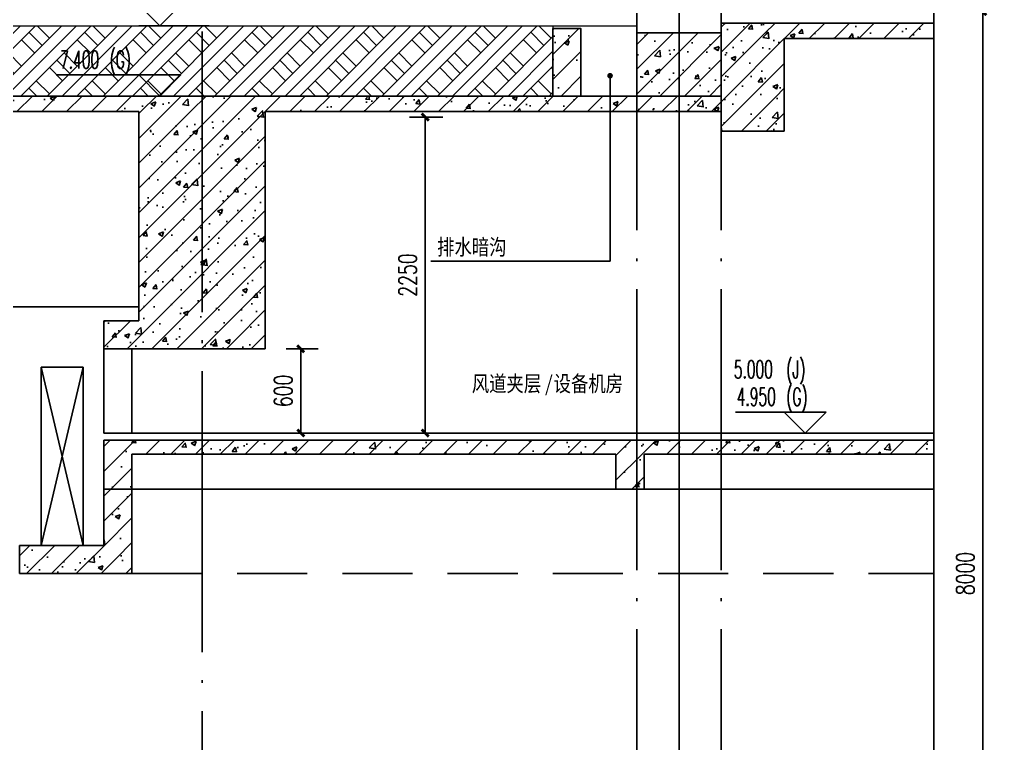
# Model space of a CAD drawing. Header units: millimetres. Extents: x 434053 to 1059003, y -2417481 to 936527.
# Drawn here: x 558464 to 565453, y -2249745 to -2244592 of the extents above; entities that cross this region are included whole.
import ezdxf

# ---------------------------------------------------------------- set-up
doc = ezdxf.new("R2010")
doc.units = ezdxf.units.MM
doc.header["$LTSCALE"] = 1000
doc.header["$MEASUREMENT"] = 0
for name, pattern in [('ACAD_ISO02W100', [15, 12, -3]), ('DASHED2', [0.375, 0.25, -0.125]), ('DOTE', [2.42, 2, -0.2, 0.02, -0.2])]:
    doc.linetypes.add(name, pattern=pattern)
doc.layers.get('Defpoints').update_dxf_attribs({"color": 6})
for name, color, linetype in [('A-ANNO-DIMS', 3, 'Continuous'), ('A-ANNO-ELEV', 3, 'Continuous'), ('A-AXIS', 16, 'DOTE'), ('A-FLOR-STRS', 2, 'Continuous'), ('AXIS', 3, 'Continuous'), ('DIM_ELEV', 3, 'Continuous'), ('DIM_LEAD', 3, 'Continuous'), ('DOTE', 16, 'DOTE'), ('EXTRUSION-V', 141, 'Continuous'), ('PUB_DIM', 83, 'Continuous'), ('PUB_HATCH', 8, 'Continuous'), ('PUB_TEXT', 7, 'Continuous'), ('WALL', 5, 'Continuous'), ('投影线', 6, 'ACAD_ISO02W100')]:
    doc.layers.add(name, color=color, linetype=linetype)
doc.layers.add('A-ANNO-TEXT', color=7, linetype='Continuous', lineweight=25)
doc.layers.add('A-DETL-0001', color=4, linetype='Continuous', lineweight=15)
doc.styles.add('_TCH_DIM', font='SIMPLEX.shx', dxfattribs={"width": 0.8, "height": 3, "bigfont": 'GBCBIG.shx'})
doc.styles.add('_TCH_DIM_T3', font='SIMPLEX', dxfattribs={"width": 0.705882, "bigfont": 'GBCBIG'})
doc.styles.add('TITXV', font='', dxfattribs={"width": 0.8})
doc.styles.add('宋体', font='', dxfattribs={"width": 0.8})
doc.styles.get('TITXV').set_extended_font_data('SimSun')
doc.styles.get('宋体').set_extended_font_data('SimSun')
doc.dimstyles.new('_TCH_ARCH&&50', dxfattribs={"dimtxt": 127.5, "dimasz": 50, "dimexe": 125, "dimexo": 150, "dimgap": 61.25, "dimtad": 1, "dimdec": 0, "dimzin": 0, "dimdsep": 46, "dimtxsty": '_TCH_DIM_T3', "dimblk": 'ARCHTICK', "dimcen": 0.09, "dimclrt": 7, "dimazin": 2, "dimtfac": 1, "dimtdec": 0, "dimtix": 1, "dimtmove": 2, "dimatfit": 3, "dimfxl": 1, "dimtolj": 1, "dimtzin": 0, "dimarcsym": 0})
pattern_1 = [(45, (-1713816.56, -1462982.77), (-88.3883476, 88.3883476), []), (50, (-1713816.56, -1462982.77), (358.63009, -31.376067), [37.5, -412.5]), (355, (-1713816.56, -1462982.77), (-69.375667, 376.096067), [30, -330]), (100.4514, (-1713786.68, -1462985.4), (289.25469, 344.71977), [31.870095, -350.571056]), (46.1842, (-1713816.56, -1462882.77), (533.620524, -82.75951), [56.25, -618.75]), (96.6356, (-1713772.1, -1462889.67), (467.33135, 487.05894), [47.80514, -525.8565]), (351.1842, (-1713816.56, -1462882.77), (467.33097, 487.0593), [45, -495]), (21, (-1713766.56, -1462907.77), (298.453526, -201.309445), [37.5, -412.5]), (326, (-1713766.56, -1462907.77), (121.657666, 362.57502), [30, -330]), (71.4514, (-1713741.7, -1462924.55), (420.111314, 161.26525), [31.870095, -350.571056]), (37.5, (-1713816.56, -1462982.77), (6.079928, 166.446927), [0, -326, 0, -335, 0, -331.25]), (7.5, (-1713816.56, -1462982.77), (131.534769, 197.205856), [0, -191, 0, -318.5, 0, -126.25]), (327.5, (-1713928.06, -1462982.77), (266.911218, -11.277436), [0, -125, 0, -390, 0, -517.5]), (317.5, (-1713978.06, -1462982.77), (291.593085, 50.052491), [0, -162.5, 0, -259, 0, -367.5])]

# ---------------------------------------------------------------- blocks, each defined once
blk = doc.blocks.new('A$C10057B61')
at = {"layer": 'EXTRUSION-V'}
blk.add_lwpolyline([(15918.9, 2369.6), (16218.9, 2369.6), (16218.9, 2219.6), (15918.9, 2219.6)], close=True, dxfattribs=at)
blk = doc.blocks.new('_ArchTick')
at = {"color": 0, "linetype": 'ByBlock', "const_width": 0.4}
blk.add_lwpolyline([(-0.5, -0.5), (0.5, 0.5)], dxfattribs=at)
blk = doc.blocks.new('*D982')
at = {"layer": 'Defpoints', "color": 0, "transparency": 16777216}
for p in [(565042, -2244535.7), (565328.5, -2244535.7), (565042, -2252535.7)]:
    blk.add_point(p, dxfattribs=at)
at = {"layer": 'PUB_DIM', "color": 0, "lineweight": -2, "transparency": 16777216}
for p, q in [((565192, -2244535.7), (565453.5, -2244535.7)), ((565328.5, -2252535.7), (565328.5, -2244535.7)), ((565192, -2252535.7), (565453.5, -2252535.7))]:
    blk.add_line(p, q, dxfattribs=at)
at = {"layer": 'PUB_DIM', "color": 0, "lineweight": -2, "transparency": 16777216, "xscale": 50, "yscale": 50, "zscale": 50}
for p, rotation in [((565328.5, -2244535.7), 90), ((565328.5, -2252535.7), 270)]:
    blk.add_blockref('_ArchTick', p, dxfattribs=dict(at, rotation=rotation))
at = {"layer": 'PUB_DIM', "color": 7, "transparency": 16777216, "insert": (565203.5, -2248535.7), "char_height": 127.5, "attachment_point": 5, "rotation": 90, "style": '_TCH_DIM_T3'}
blk.add_mtext('\\A1;8000', dxfattribs=at)
blk = doc.blocks.new('*D998')
at = {"layer": 'A-ANNO-DIMS', "color": 0, "lineweight": -2, "transparency": 16777216}
for p, q in [((560363.7, -2246935.7), (560592.6, -2246935.7)), ((560467.6, -2247535.7), (560467.6, -2246935.7)), ((560363.7, -2247535.7), (560592.6, -2247535.7))]:
    blk.add_line(p, q, dxfattribs=at)
at = {"layer": 'Defpoints', "color": 0, "transparency": 16777216}
for p in [(560213.7, -2246935.7), (560467.6, -2246935.7), (560213.7, -2247535.7)]:
    blk.add_point(p, dxfattribs=at)
at = {"layer": 'A-ANNO-DIMS', "color": 0, "lineweight": -2, "transparency": 16777216, "xscale": 50, "yscale": 50, "zscale": 50}
for p, rotation in [((560467.6, -2246935.7), 90), ((560467.6, -2247535.7), 270)]:
    blk.add_blockref('_ArchTick', p, dxfattribs=dict(at, rotation=rotation))
at = {"layer": 'A-ANNO-DIMS', "color": 7, "transparency": 16777216, "insert": (560342.6, -2247235.7), "char_height": 127.5, "attachment_point": 5, "rotation": 90, "style": '_TCH_DIM_T3'}
blk.add_mtext('\\A1;600', dxfattribs=at)
blk = doc.blocks.new('*D999')
at = {"layer": 'A-ANNO-DIMS', "color": 0, "lineweight": -2, "transparency": 16777216}
for p, q in [((561242.5, -2245285.7), (561479.6, -2245285.7)), ((561354.6, -2247535.7), (561354.6, -2245285.7)), ((561242.5, -2247535.7), (561479.6, -2247535.7))]:
    blk.add_line(p, q, dxfattribs=at)
at = {"layer": 'Defpoints', "color": 0, "transparency": 16777216}
for p in [(561092.5, -2245285.7), (561354.6, -2245285.7), (561092.5, -2247535.7)]:
    blk.add_point(p, dxfattribs=at)
at = {"layer": 'A-ANNO-DIMS', "color": 0, "lineweight": -2, "transparency": 16777216, "xscale": 50, "yscale": 50, "zscale": 50}
for p, rotation in [((561354.6, -2245285.7), 90), ((561354.6, -2247535.7), 270)]:
    blk.add_blockref('_ArchTick', p, dxfattribs=dict(at, rotation=rotation))
at = {"layer": 'A-ANNO-DIMS', "color": 7, "transparency": 16777216, "insert": (561229.6, -2246410.7), "char_height": 127.5, "attachment_point": 5, "rotation": 90, "style": '_TCH_DIM_T3'}
blk.add_mtext('\\A1;2250', dxfattribs=at)

msp = doc.modelspace()

# ---------------------------------------------------------------- hatches: boundary and pattern name
at = {"layer": 'A-DETL-0001'}
h = msp.add_hatch(dxfattribs=at)
h.set_pattern_fill('夯实土壤', color=8, scale=50)
h.set_pattern_definition([(45, (-1751679.3, -1474082.77), (-198.697006, 198.697006), []), (45, (-1751574.3, -1474082.77), (-198.697006, 198.697006), []), (45, (-1751469.3, -1474082.77), (-198.697006, 198.697006), []), (135, (-1751679.3, -1474082.77), (-198.697006, -198.697006), [132.5, -148.5]), (135, (-1751626.8, -1474030.27), (-198.697006, -198.697006), [132.5, -148.5]), (135, (-1751574.3, -1473977.77), (-198.697006, -198.697006), [132.5, -148.5])])
h.paths.add_polyline_path([(562263.8, -2244635.7), (562263.8, -2245135.7), (555263.7, -2245135.7), (555263.7, -2244635.7)])
at = {"layer": 'PUB_HATCH'}
h = msp.add_hatch(dxfattribs=at)
h.set_pattern_fill('钢筋混凝土', color=256, scale=50, style=0)
h.set_pattern_definition(pattern_1)
h.paths.add_polyline_path([(564979.8, -2244615.7), (563463.7, -2244615.7), (563913.7, -2244725.7), (564979.8, -2244725.7)])
h = msp.add_hatch(dxfattribs=at)
h.set_pattern_fill('钢筋混凝土', color=256, scale=50, style=0)
h.set_pattern_definition(pattern_1)
h.paths.add_polyline_path([(563613.7, -2245172.3), (563913.7, -2245135.7), (563913.7, -2244725.7), (563463.7, -2244615.7), (563463.7, -2245135.7)])
h = msp.add_hatch(dxfattribs=at)
h.set_pattern_fill('钢筋混凝土', color=256, scale=50, style=0)
h.set_pattern_definition([(45, (-1752438.28, -1474082.77), (-88.3883476, 88.3883476), []), (50, (-1752438.28, -1474082.77), (358.63009, -31.376067), [37.5, -412.5]), (355, (-1752438.28, -1474082.77), (-69.375667, 376.096067), [30, -330]), (100.4514, (-1752408.4, -1474085.4), (289.25469, 344.71977), [31.870095, -350.571056]), (46.1842, (-1752438.3, -1473982.77), (533.620524, -82.75951), [56.25, -618.75]), (96.6356, (-1752393.8, -1473989.67), (467.33135, 487.05894), [47.80514, -525.8565]), (351.1842, (-1752438.3, -1473982.77), (467.33097, 487.0593), [45, -495]), (21, (-1752388.28, -1474007.77), (298.453526, -201.309445), [37.5, -412.5]), (326, (-1752388.28, -1474007.77), (121.657666, 362.57502), [30, -330]), (71.4514, (-1752363.4, -1474024.55), (420.111314, 161.26525), [31.870095, -350.571056]), (37.5, (-1752438.28, -1474082.77), (6.0799277, 166.446927), [0, -326, 0, -335, 0, -331.25]), (7.5, (-1752438.28, -1474082.77), (131.534769, 197.205856), [0, -191, 0, -318.5, 0, -126.25]), (327.5, (-1752549.78, -1474082.77), (266.911218, -11.277436), [0, -125, 0, -390, 0, -517.5]), (317.5, (-1752599.78, -1474082.77), (291.593085, 50.052491), [0, -162.5, 0, -259, 0, -367.5])])
h.paths.add_polyline_path([(562263.8, -2244655.7), (562463.8, -2244655.7), (562463.8, -2245135.7), (562263.8, -2245135.7)])
h = msp.add_hatch(dxfattribs=at)
h.set_pattern_fill('钢筋混凝土', color=256, scale=50, style=0)
h.set_pattern_definition([(45, (-1752088.29, -1474082.77), (-88.3883476, 88.3883476), []), (50, (-1752088.3, -1474082.77), (358.63009, -31.376067), [37.5, -412.5]), (355, (-1752088.3, -1474082.77), (-69.375667, 376.096067), [30, -330]), (100.4514, (-1752058.4, -1474085.4), (289.25469, 344.71977), [31.870095, -350.571056]), (46.1842, (-1752088.3, -1473982.77), (533.620524, -82.75951), [56.25, -618.75]), (96.6356, (-1752043.8, -1473989.67), (467.33135, 487.05894), [47.80514, -525.8565]), (351.1842, (-1752088.3, -1473982.77), (467.33097, 487.0593), [45, -495]), (21, (-1752038.3, -1474007.77), (298.453526, -201.309445), [37.5, -412.5]), (326, (-1752038.3, -1474007.77), (121.657666, 362.57502), [30, -330]), (71.4514, (-1752013.4, -1474024.55), (420.111314, 161.26525), [31.870095, -350.571056]), (37.5, (-1752088.29, -1474082.77), (6.0799277, 166.446927), [0, -326, 0, -335, 0, -331.25]), (7.5, (-1752088.29, -1474082.77), (131.534769, 197.205856), [0, -191, 0, -318.5, 0, -126.25]), (327.5, (-1752199.79, -1474082.77), (266.911218, -11.277436), [0, -125, 0, -390, 0, -517.5]), (317.5, (-1752249.79, -1474082.77), (291.593085, 50.052491), [0, -162.5, 0, -259, 0, -367.5])])
h.paths.add_polyline_path([(562863.7, -2244685.7), (563463.7, -2244685.7), (563463.7, -2245135.7), (562863.7, -2245135.7)])
h = msp.add_hatch(dxfattribs=at)
h.set_pattern_fill('钢筋混凝土', color=256, scale=50, style=0)
h.set_pattern_definition(pattern_1)
h.paths.add_polyline_path([(559763.7, -2245209), (559763.7, -2245135.7), (558263.7, -2245135.7), (558263.7, -2245245.7), (559313.7, -2245245.7)])
h = msp.add_hatch(dxfattribs=at)
h.set_pattern_fill('钢筋混凝土', color=256, scale=50, style=0)
h.set_pattern_definition(pattern_1)
h.paths.add_polyline_path([(563613.7, -2245172.3), (563463.7, -2245135.7), (559763.7, -2245135.7), (559763.7, -2245209), (560213.7, -2245245.7), (563463.7, -2245245.7)])
h = msp.add_hatch(dxfattribs=at)
h.set_pattern_fill('钢筋混凝土', color=256, scale=50, style=0)
h.set_pattern_definition(pattern_1)
h.paths.add_polyline_path([(563913.7, -2245385.7), (563913.7, -2245135.7), (563613.7, -2245172.3), (563463.7, -2245245.7), (563463.7, -2245385.7)])
h = msp.add_hatch(dxfattribs=at)
h.set_pattern_fill('钢筋混凝土', color=256, scale=50, style=0)
h.set_pattern_definition(pattern_1)
h.paths.add_polyline_path([(559313.7, -2246735.7), (560213.7, -2246935.7), (560213.7, -2245245.7), (559763.7, -2245209), (559313.7, -2245245.7)])
h = msp.add_hatch(dxfattribs=at)
h.set_pattern_fill('钢筋混凝土', color=256, scale=50, style=0)
h.set_pattern_definition(pattern_1)
h.paths.add_polyline_path([(560213.7, -2246935.7), (559313.7, -2246735.7), (559063.7, -2246735.7), (559063.7, -2246935.7)])
h = msp.add_hatch(dxfattribs=at)
h.set_pattern_fill('钢筋混凝土', color=256, scale=50, style=0)
h.set_pattern_definition(pattern_1)
h.paths.add_polyline_path([(562780.4, -2247652.3), (562713.7, -2247585.7), (559063.7, -2247585.7), (559263.7, -2247685.7), (562713.7, -2247685.7)])
h = msp.add_hatch(dxfattribs=at)
h.set_pattern_fill('钢筋混凝土', color=256, scale=50, style=0)
h.set_pattern_definition(pattern_1)
h.paths.add_polyline_path([(559063.7, -2248335.7), (559263.7, -2248535.7), (559263.7, -2247685.7), (559063.7, -2247585.7)])
h = msp.add_hatch(dxfattribs=at)
h.set_pattern_fill('钢筋混凝土', color=256, scale=50, style=0)
h.set_pattern_definition(pattern_1)
h.paths.add_polyline_path([(564979.8, -2247585.7), (562713.7, -2247585.7), (562780.4, -2247652.3), (562913.7, -2247685.7), (564979.8, -2247685.7)])
h = msp.add_hatch(dxfattribs=at)
h.set_pattern_fill('钢筋混凝土', color=256, scale=50, style=0)
h.set_pattern_definition(pattern_1)
h.paths.add_polyline_path([(562913.7, -2247935.7), (562913.7, -2247685.7), (562780.4, -2247652.3), (562713.7, -2247685.7), (562713.7, -2247935.7)])
h = msp.add_hatch(dxfattribs=at)
h.set_pattern_fill('钢筋混凝土', color=256, scale=50, style=0)
h.set_pattern_definition(pattern_1)
h.paths.add_polyline_path([(559263.7, -2248535.7), (559063.7, -2248335.7), (558463.7, -2248335.7), (558463.7, -2248535.7)])

# ---------------------------------------------------------------- linework, layer by layer
at = {"layer": 'A-ANNO-ELEV'}
for p, q in [((564212.4, -2247385.7), (563566.6, -2247385.7)), ((564062.4, -2247535.7), (563912.4, -2247385.7)), ((564062.4, -2247535.7), (564212.4, -2247385.7))]:
    msp.add_line(p, q, dxfattribs=at)
at = {"layer": 'A-AXIS'}
for p, q in [((559763.7, -2253935.3), (559763.7, -2243625.6)), ((563163.7, -2253935.3), (563163.7, -2243625.6))]:
    msp.add_line(p, q, dxfattribs=at)
at = {"layer": 'A-DETL-0001', "color": 2}
msp.add_line((562263.8, -2244635.7), (562863.7, -2244635.7), dxfattribs=at)
msp.add_lwpolyline([(562263.8, -2244635.7), (562263.8, -2245135.7), (555263.7, -2245135.7), (555263.7, -2244635.7)], close=True, dxfattribs=at)
at = {"layer": 'A-FLOR-STRS'}
for p, q in [((559313.7, -2246635.7), (555263.7, -2246635.7)), ((559063.7, -2247535.7), (559063.7, -2246935.7)), ((559263.7, -2247535.7), (559263.7, -2246935.7)), ((558618.4, -2248335.7), (558916.1, -2247067.1)), ((558618.4, -2247067.1), (558916.1, -2248335.7)), ((564979.8, -2247535.7), (559063.7, -2247535.7)), ((559063.7, -2247935.7), (564979.8, -2247935.7))]:
    msp.add_line(p, q, dxfattribs=at)
msp.add_lwpolyline([(558618.4, -2247067.1), (558916.1, -2247067.1), (558916.1, -2248335.7), (558618.4, -2248335.7)], close=True, dxfattribs=at)
at = {"layer": 'AXIS'}
msp.add_lwpolyline([(555263.7, -2230335.7), (564979.8, -2230335.7), (564979.8, -2253351.7), (555263.7, -2253351.7)], close=True, dxfattribs=at)
at = {"layer": 'DIM_ELEV'}
for p, q in [((559463.7, -2244635.7), (559313.7, -2244485.7)), ((559463.7, -2244635.7), (559613.7, -2244485.7)), ((559813.7, -2244635.7), (559313.7, -2244635.7)), ((559613.7, -2244985.7), (558724.2, -2244985.7)), ((559463.7, -2245135.7), (559313.7, -2244985.7)), ((559463.7, -2245135.7), (559613.7, -2244985.7)), ((559813.7, -2245135.7), (559313.7, -2245135.7))]:
    msp.add_line(p, q, dxfattribs=at)
at = {"layer": 'DIM_LEAD'}
for p, q in [((562671.7, -2244991.1), (562671.7, -2246312.6)), ((562671.7, -2246312.6), (561394.1, -2246312.6))]:
    msp.add_line(p, q, dxfattribs=at)
at = {"layer": 'DIM_LEAD', "const_width": 20}
msp.add_lwpolyline([(562671.7, -2244981.1, 1), (562671.7, -2245001.1, 1)], format="xyb", close=True, dxfattribs=at)
at = {"layer": 'DOTE'}
for p, q in [((562863.7, -2253351.7), (562863.7, -2230335.7)), ((563163.7, -2253351.7), (563163.7, -2230335.7)), ((563463.7, -2253351.7), (563463.7, -2230335.7))]:
    msp.add_line(p, q, dxfattribs=at)
at = {"layer": 'WALL'}
for p, q in [((564979.8, -2244615.7), (563463.7, -2244615.7)), ((563463.7, -2245135.7), (563463.7, -2244615.7)), ((564979.8, -2244725.7), (564979.8, -2244615.7)), ((564979.8, -2244725.7), (563913.7, -2244725.7)), ((563913.7, -2245135.7), (563913.7, -2244725.7)), ((559763.7, -2245135.7), (558263.7, -2245135.7)), ((563463.7, -2245135.7), (559763.7, -2245135.7)), ((563913.7, -2245385.7), (563913.7, -2245135.7)), ((559313.7, -2245245.7), (558263.7, -2245245.7)), ((559313.7, -2246735.7), (559313.7, -2245245.7)), ((560213.7, -2246935.7), (560213.7, -2245245.7)), ((563463.7, -2245245.7), (560213.7, -2245245.7)), ((563463.7, -2245385.7), (563463.7, -2245245.7)), ((563463.7, -2245385.7), (563913.7, -2245385.7)), ((559313.7, -2246735.7), (559063.7, -2246735.7)), ((559063.7, -2246935.7), (559063.7, -2246735.7)), ((560213.7, -2246935.7), (559063.7, -2246935.7)), ((562713.7, -2247585.7), (559063.7, -2247585.7)), ((559063.7, -2248335.7), (559063.7, -2247585.7)), ((564979.8, -2247585.7), (562713.7, -2247585.7)), ((564979.8, -2247685.7), (564979.8, -2247585.7)), ((562713.7, -2247685.7), (559263.7, -2247685.7)), ((559263.7, -2248535.7), (559263.7, -2247685.7)), ((562713.7, -2247935.7), (562713.7, -2247685.7)), ((564979.8, -2247685.7), (562913.7, -2247685.7)), ((562913.7, -2247935.7), (562913.7, -2247685.7)), ((562713.7, -2247935.7), (562913.7, -2247935.7)), ((559063.7, -2248335.7), (558463.7, -2248335.7)), ((558463.7, -2248535.7), (558463.7, -2248335.7)), ((559263.7, -2248535.7), (558463.7, -2248535.7))]:
    msp.add_line(p, q, dxfattribs=at)
for points in [[(562263.8, -2244655.7), (562463.8, -2244655.7), (562463.8, -2245135.7), (562263.8, -2245135.7)], [(562863.7, -2244685.7), (563463.7, -2244685.7), (563463.7, -2245135.7), (562863.7, -2245135.7)]]:
    msp.add_lwpolyline(points, close=True, dxfattribs=at)
at = {"layer": '投影线', "linetype": 'DASHED2', "ltscale": 2}
msp.add_line((559263.7, -2248535.7), (564979.8, -2248535.7), dxfattribs=at)

# ---------------------------------------------------------------- block references
msp.add_blockref('A$C10057B61', (547244.9, -2246905.3))

# ---------------------------------------------------------------- texts
at = {"layer": 'A-ANNO-TEXT'}
for s, height, style, width, p in [('5.000', 127.5, '_TCH_DIM', 0.564706, (563554.5, -2247145.7)), ('(J)', 127.5, '_TCH_DIM', 0.564706, (563928.1, -2247145.7)), ('风道夹层', 113.29, 'TITXV', 0.8, (561686.3, -2247240.3)), ('/', 113.3, 'TITXV', 0.8, (562204.7, -2247240.3)), ('设备机房', 113.29, 'TITXV', 0.8, (562269.5, -2247240.3)), ('(G)', 127.5, '_TCH_DIM', 0.564706, (563928.1, -2247340.7)), ('4.950', 127.5, '_TCH_DIM', 0.564706, (563575.1, -2247340.7))]:
    msp.add_text(s, height=height, dxfattribs=dict(at, style=style, width=width)).set_placement(p)
at = {"layer": 'PUB_TEXT'}
for s, height, style, width, p in [('7.400', 127.5, '_TCH_DIM', 0.564706, (558752.4, -2244940.7)), ('(G)', 127.5, '_TCH_DIM', 0.564706, (559105.4, -2244940.7)), ('排水暗沟', 113.29, '宋体', 0.8, (561439.1, -2246267.6))]:
    msp.add_text(s, height=height, dxfattribs=dict(at, style=style, width=width)).set_placement(p)

# ---------------------------------------------------------------- dimensions: what is measured, and where the dimension line sits
at = {"layer": 'A-ANNO-DIMS'}
for p1, p2, distance, picture, middle in [((561092.5, -2247535.7), (561092.5, -2245285.7), -262.1, '*D999', (561229.6, -2246410.7)), ((560213.7, -2247535.7), (560213.7, -2246935.7), -253.8, '*D998', (560342.6, -2247235.7))]:
    dim = msp.add_aligned_dim(p1=p1, p2=p2, distance=distance, dimstyle='_TCH_ARCH&&50', dxfattribs=at)
    dim.commit()
    dim.dimension.update_dxf_attribs({"geometry": picture, "text_midpoint": middle})
at = {"layer": 'PUB_DIM'}
dim = msp.add_aligned_dim(p1=(565042, -2252535.7), p2=(565042, -2244535.7), distance=-286.5, dimstyle='_TCH_ARCH&&50', dxfattribs=at)
dim.commit()
dim.dimension.update_dxf_attribs({"geometry": '*D982', "text_midpoint": (565203.5, -2248535.7)})

doc.saveas('drawing.dxf')
